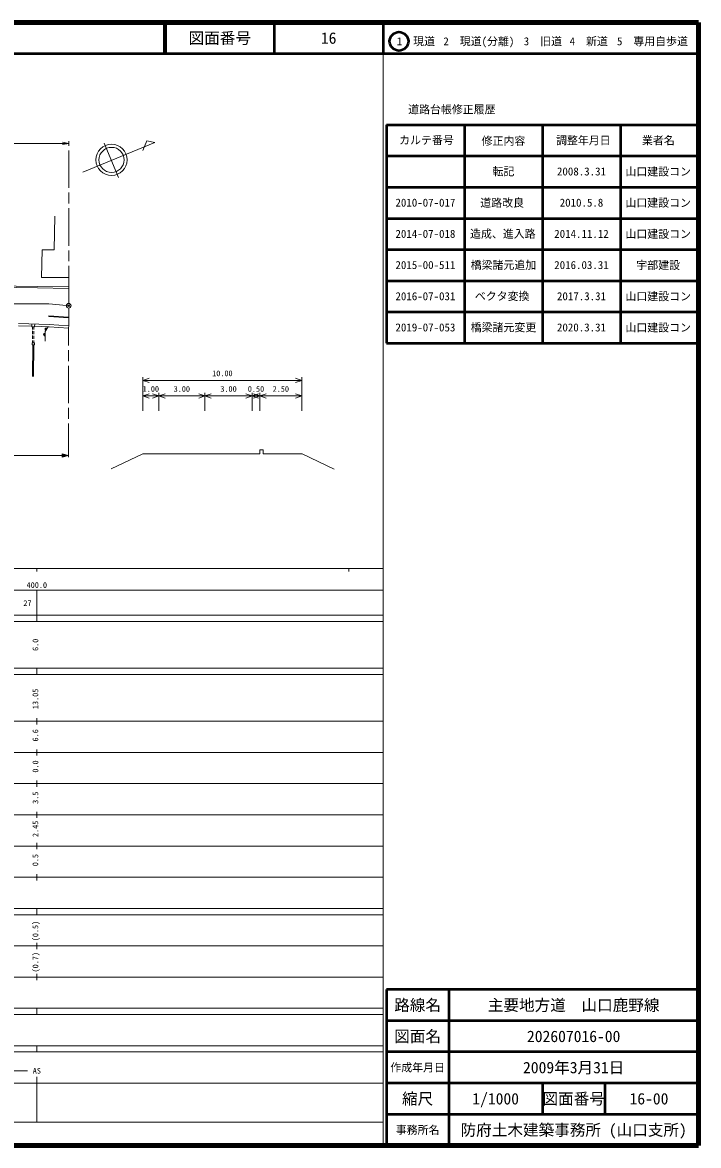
# Model space of a CAD drawing. Units: millimetres, scale not verified. Extents: x 40000 to 680000, y 20000 to 380000.
# Drawn here: x 463398 to 680000, y 20000 to 380000 of the extents above; entities that cross this region are included whole.
import ezdxf
from ezdxf.enums import TextEntityAlignment as Align

# ---------------------------------------------------------------- set-up
doc = ezdxf.new("R2010")
doc.units = ezdxf.units.MM
doc.header["$LTSCALE"] = 1000
doc.header["$PDMODE"] = 32
doc.header["$PDSIZE"] = 500
doc.linetypes.add('CHAIN', pattern=[18.5, 12, -1.5, 3.5, -1.5])
for name, color, linetype, lineweight in [('M-BGD', 7, 'Continuous', 13), ('M-BMK', 2, 'CHAIN', 13), ('M-BMK-SRVR', 3, 'Continuous', 13), ('M-STR-HTXT', 7, 'Continuous', 13), ('M-TTL', 2, 'Continuous', 140), ('M-TTL-BAND', 7, 'Continuous', 13), ('M-TTL-FRAM', 2, 'Continuous', 50), ('M-TTL-LINE', 7, 'Continuous', 50)]:
    doc.layers.add(name, color=color, linetype=linetype, lineweight=lineweight)
doc.layers.add('M-OTRS', color=6, linetype='Continuous')
doc.layers.add('M-TTL-TXT', color=7, linetype='Continuous')
doc.styles.add('ＭＳ ゴシック', font='')
doc.styles.get('ＭＳ ゴシック').set_extended_font_data('MS Gothic')

msp = doc.modelspace()

# ---------------------------------------------------------------- linework, layer by layer
at = {"layer": 'M-BGD'}
for p, q in [((471833, 285759), (471848, 285958)), ((471833, 285759), (478197, 285280)), ((471848, 285958), (478197, 285481)), ((462102, 282758), (466389, 282626)), ((471982, 283204), (462103, 283508)), ((466412, 283375), (466385, 282476)), ((466385, 282476), (467284, 282448)), ((466648, 282468), (466649, 281603)), ((466649, 281103), (466650, 280103)), ((467041, 280092), (467041, 281092)), ((467042, 281592), (467042, 282456)), ((467312, 283348), (467284, 282448)), ((467289, 282598), (471982, 282454)), ((471647, 282465), (470683, 280942)), ((470683, 280942), (470685, 277807)), ((471982, 283204), (478193, 282731)), ((478192, 281981), (471982, 282454)), ((466650, 279603), (466651, 278603)), ((466651, 278103), (466652, 277295)), ((467039, 277295), (467039, 278092)), ((467040, 278592), (467040, 279592)), ((466603, 266490), (466704, 276616)), ((466906, 266490), (467007, 276616))]:
    msp.add_line(p, q, dxfattribs=at)
for points in [[(478206, 298286), (469452, 298292), (469665, 307134), (473605, 307082), (473731, 317882)], [(400053, 295396), (412911, 295464), (431947, 295595), (454435, 295548), (468179, 295391), (478197, 295293)], [(399907, 294990), (412913, 295109), (431948, 295133), (454427, 295136), (468205, 294907), (478176, 294698)], [(491861, 236876), (501995, 241766), (539490, 241766), (539490, 242975), (540545, 242975), (540545, 241766), (553014, 241766), (563227, 236816)]]:
    msp.add_lwpolyline(points, dxfattribs=at)
msp.add_lwpolyline([(466479, 277295), (467245, 277295), (467245, 276616), (466479, 276616)], close=True, dxfattribs=at)
for centre, radius, start, end in [((471112, 281620), 500, 57.67405, 237.67405), ((471112, 281620), 400, 57.67405, 237.67405), ((471112, 281620), 300, 57.67405, 237.67405), ((471112, 281620), 200, 57.67405, 237.67405), ((471112, 281620), 100, 57.67405, 237.67405), ((471112, 281620), 100, 57.67405, 237.67405), ((470684, 279942), 500, 90.02704, 270.02704), ((470684, 279942), 400, 90.02704, 270.02704), ((470684, 279942), 300, 90.02704, 270.02704), ((470684, 279942), 200, 90.02704, 270.02704), ((470684, 279942), 100, 90.02704, 270.02704), ((470684, 279942), 100, 90.02704, 270.02704)]:
    msp.add_arc(centre, radius, start, end, dxfattribs=at)
at = {"layer": 'M-BMK'}
for p, q in [((478203, 289950), (478226, 341921)), ((460657, 289776), (471851, 289758)), ((471851, 289758), (477455, 289266)), ((478201, 288450), (478133, 240706))]:
    msp.add_line(p, q, dxfattribs=at)
at = {"layer": 'M-BMK-SRVR'}
for p, q in [((503256, 342043), (502000, 338932)), ((505812, 341575), (503256, 342043)), ((482706, 332031), (505812, 341575)), ((489617, 341356), (494144, 330298))]:
    msp.add_line(p, q, dxfattribs=at)
for centre, radius in [((491930, 335957), 5016), ((491930, 335957), 4013), ((478202, 289200), 750)]:
    msp.add_circle(centre, radius, dxfattribs=at)
at = {"layer": 'M-OTRS'}
msp.add_point((478202, 289200), dxfattribs=at)
msp.add_point((478202, 289200), dxfattribs=at)
at = {"layer": 'M-STR-HTXT'}
for p, q in [((388752, 341253), (478219, 341253)), ((478219, 341253), (476219, 341653)), ((478219, 341253), (476219, 340853)), ((502003, 255470), (502003, 266265)), ((502003, 265265), (504003, 265932)), ((502003, 265265), (552900, 265265)), ((502003, 265265), (504003, 264598)), ((552900, 265265), (550900, 265932)), ((552900, 265265), (550900, 264598)), ((552900, 255470), (552900, 266265)), ((502003, 260265), (504003, 260932)), ((502003, 260265), (507065, 260265)), ((502003, 260265), (504003, 259598)), ((507065, 260265), (505065, 260932)), ((507065, 260265), (505065, 259598)), ((507065, 255470), (507065, 261265)), ((507065, 260265), (509065, 260932)), ((507065, 260265), (521856, 260265)), ((507065, 260265), (509065, 259598)), ((521856, 260265), (519856, 260932)), ((521856, 260265), (519856, 259598)), ((521856, 255470), (521856, 261265)), ((521856, 260265), (523856, 260932)), ((521856, 260265), (536984, 260265)), ((521856, 260265), (523856, 259598)), ((536984, 260265), (534984, 260932)), ((536984, 260265), (534984, 259598)), ((536984, 255470), (536984, 261265)), ((536984, 260265), (538984, 260932)), ((536984, 260265), (539459, 260265)), ((536984, 260265), (538984, 259598)), ((539459, 260265), (537459, 260932)), ((539459, 260265), (537459, 259598)), ((539459, 255470), (539459, 261265)), ((539459, 260265), (541459, 260932)), ((539459, 260265), (552900, 260265)), ((539459, 260265), (541459, 259598)), ((552900, 260265), (550900, 260932)), ((552900, 260265), (550900, 259598)), ((478133, 241148), (476133, 241684)), ((476133, 241684), (476133, 240612)), ((476533, 241577), (476133, 241577)), ((476133, 241469), (476933, 241469)), ((477333, 241362), (476133, 241362)), ((476133, 241255), (477733, 241255)), ((360082, 241148), (476133, 241148)), ((478133, 241148), (476133, 240612)), ((478133, 241148), (476133, 241148)), ((476133, 241041), (477733, 241041)), ((477333, 240934), (476133, 240934)), ((476133, 240826), (476933, 240826)), ((476533, 240719), (476133, 240719))]:
    msp.add_line(p, q, dxfattribs=at)
at = {"layer": 'M-TTL'}
for p, q in [((680000, 380000), (40000, 380000)), ((680000, 20000), (680000, 380000)), ((40000, 20000), (680000, 20000))]:
    msp.add_line(p, q, dxfattribs=at)
at = {"layer": 'M-TTL-BAND'}
for p, q in [((579000, 20000), (579000, 370000)), ((40000, 205000), (579000, 205000)), ((468000, 205000), (468000, 204000)), ((568000, 205000), (568000, 204000)), ((68000, 198000), (579000, 198000)), ((468000, 188000), (468000, 198000)), ((40000, 190000), (579000, 190000)), ((40000, 188000), (579000, 188000)), ((40000, 173000), (579000, 173000)), ((468000, 171000), (468000, 173000)), ((40000, 171000), (579000, 171000)), ((40000, 156000), (579000, 156000)), ((468000, 155000), (468000, 157000)), ((46000, 146000), (579000, 146000)), ((468000, 145000), (468000, 147000)), ((468000, 135000), (468000, 137000)), ((52000, 136000), (579000, 136000)), ((46000, 126000), (579000, 126000)), ((468000, 125000), (468000, 127000)), ((52000, 116000), (579000, 116000)), ((468000, 115000), (468000, 117000)), ((46000, 106000), (579000, 106000)), ((468000, 105000), (468000, 107000)), ((40000, 96000), (579000, 96000)), ((40000, 94000), (579000, 94000)), ((468000, 94000), (468000, 96000)), ((49000, 84000), (579000, 84000)), ((468000, 83000), (468000, 85000)), ((40000, 74000), (579000, 74000)), ((468000, 73000), (468000, 75000)), ((40000, 64000), (579000, 64000)), ((40000, 62000), (579000, 62000)), ((468000, 62000), (468000, 64000)), ((40000, 52000), (579000, 52000)), ((468000, 50000), (468000, 52000)), ((40000, 50000), (579000, 50000)), ((71000, 44000), (465000, 44000)), ((40000, 40000), (579000, 40000)), ((468000, 27500), (468000, 42000)), ((68000, 27500), (579000, 27500))]:
    msp.add_line(p, q, dxfattribs=at)
at = {"layer": 'M-TTL-FRAM'}
for p, q in [((580000, 347197), (580000, 277197)), ((580000, 347197), (680000, 347197)), ((580000, 277197), (680000, 277197)), ((680000, 70000), (580000, 70000)), ((580000, 70000), (580000, 20000))]:
    msp.add_line(p, q, dxfattribs=at)
at = {"layer": 'M-TTL-LINE'}
for p, q in [((508747, 380000), (508747, 370000)), ((509247, 380000), (509247, 370000)), ((543997, 380000), (543997, 370000)), ((579000, 380000), (579000, 370000)), ((40000, 370000), (680000, 370000)), ((605000, 347197), (605000, 277197)), ((630000, 347197), (630000, 277197)), ((655000, 347197), (655000, 277197)), ((580000, 337197), (680000, 337197)), ((580000, 327197), (680000, 327197)), ((580000, 317197), (680000, 317197)), ((580000, 307197), (680000, 307197)), ((580000, 297197), (680000, 297197)), ((580000, 287197), (680000, 287197)), ((600000, 70000), (600000, 20000)), ((680000, 60000), (580000, 60000)), ((680000, 50000), (580000, 50000)), ((680000, 40000), (580000, 40000)), ((630000, 40000), (630000, 30000)), ((650000, 40000), (650000, 30000)), ((680000, 30000), (580000, 30000))]:
    msp.add_line(p, q, dxfattribs=at)
msp.add_circle((584031, 373958), 3000, dxfattribs=at)

# ---------------------------------------------------------------- texts
at = {"layer": 'M-STR-HTXT', "style": 'ＭＳ ゴシック'}
for s, p in [('10.00', (527452, 266065)), ('1.00', (504534, 261065)), ('3.00', (514460, 261065)), ('3.00', (529420, 261065)), ('0.50', (538222, 261065)), ('2.50', (546180, 261065))]:
    msp.add_text(s, height=1833, dxfattribs=at).set_placement(p, align=Align.BOTTOM_CENTER)
at = {"layer": 'M-TTL-BAND', "style": 'ＭＳ ゴシック'}
for s, p in [('400.0', (468000, 198195)), ('27', (465000, 192405)), ('AS', (468000, 42500))]:
    msp.add_text(s, height=1833, dxfattribs=at).set_placement(p, align=Align.BOTTOM_CENTER)
for s, p in [('6.0', (469000, 180500)), ('13.05', (469000, 163174)), ('6.6', (469000, 151500)), ('0.0', (469000, 141500)), ('3.5', (469000, 131500)), ('2.45', (469000, 121500)), ('0.5', (469000, 111500)), ('(0.5)', (469000, 88764)), ('(0.7)', (469000, 78764))]:
    msp.add_text(s, height=1833, rotation=90, dxfattribs=at).set_placement(p, align=Align.BOTTOM_CENTER)
at = {"layer": 'M-TTL-TXT', "style": 'ＭＳ ゴシック'}
for s, height, p in [('図面番号', 3666, (526622, 375000)), ('16', 3666, (561497, 375000)), ('1\u3000現道', 2566, (589448, 373958)), ('2\u3000現道(分離)', 2566, (609619, 373958)), ('3\u3000旧道', 2566, (630121, 373958)), ('4\u3000新道', 2566, (644824, 373958)), ('5\u3000専用自歩道', 2566, (665228, 373958)), ('道路台帳修正履歴', 2566, (600968, 352113)), ('カルテ番号', 2566, (592839, 342277)), ('修正内容', 2566, (617509, 342023)), ('調整年月日', 2566, (643089, 342197)), ('業者名', 2566, (667134, 342197)), ('転記', 2566, (617500, 332245)), ('2008.3.31', 2566, (642500, 332245)), ('山口建設コン', 2566, (667077, 332189)), ('2010-07-017', 2566, (592500, 322245)), ('道路改良', 2566, (617077, 322189)), ('2010.5.8', 2566, (642500, 322245)), ('山口建設コン', 2566, (667077, 322189)), ('2014-07-018', 2566, (592500, 312245)), ('造成、進入路', 2566, (617296, 312245)), ('2014.11.12', 2566, (642500, 312245)), ('山口建設コン', 2566, (667077, 312189)), ('2015-00-511', 2566, (592500, 302245)), ('橋梁諸元追加', 2566, (617500, 302245)), ('2016.03.31', 2566, (642500, 302245)), ('宇部建設', 2566, (667077, 302189)), ('2016-07-031', 2566, (592500, 292245)), ('ベクタ変換', 2566, (617077, 292265)), ('2017.3.31', 2566, (642500, 292245)), ('山口建設コン', 2566, (667077, 292189)), ('2019-07-053', 2566, (592500, 282245)), ('橋梁諸元変更', 2566, (617500, 282245)), ('2020.3.31', 2566, (642500, 282245)), ('山口建設コン', 2566, (667077, 282189)), ('路線名', 3666, (590000, 65000)), ('路線名', 3666, (590000, 65000)), ('主要地方道\u3000山口鹿野線', 3666, (640000, 65000)), ('図面名', 3666, (590000, 55000)), ('図面名', 3666, (590000, 55000)), ('202607016-00', 3666, (640000, 55000)), ('2009年3月31日', 3666, (640000, 45000)), ('作成年月日', 2566, (590000, 45000)), ('作成年月日', 2566, (590000, 45000)), ('縮尺', 3666, (590000, 35000)), ('縮尺', 3666, (590000, 35000)), ('1/1000', 3666, (615000, 35000)), ('図面番号', 3666, (640000, 35000)), ('図面番号', 3666, (640000, 35000)), ('16-00', 3666, (664125, 35000)), ('事務所名', 2566, (590000, 25000)), ('事務所名', 2566, (590000, 25000)), ('防府土木建築事務所 (山口支所)', 3666, (640000, 25000))]:
    msp.add_text(s, height=height, dxfattribs=at).set_placement(p, align=Align.MIDDLE_CENTER)

doc.saveas('drawing.dxf')
